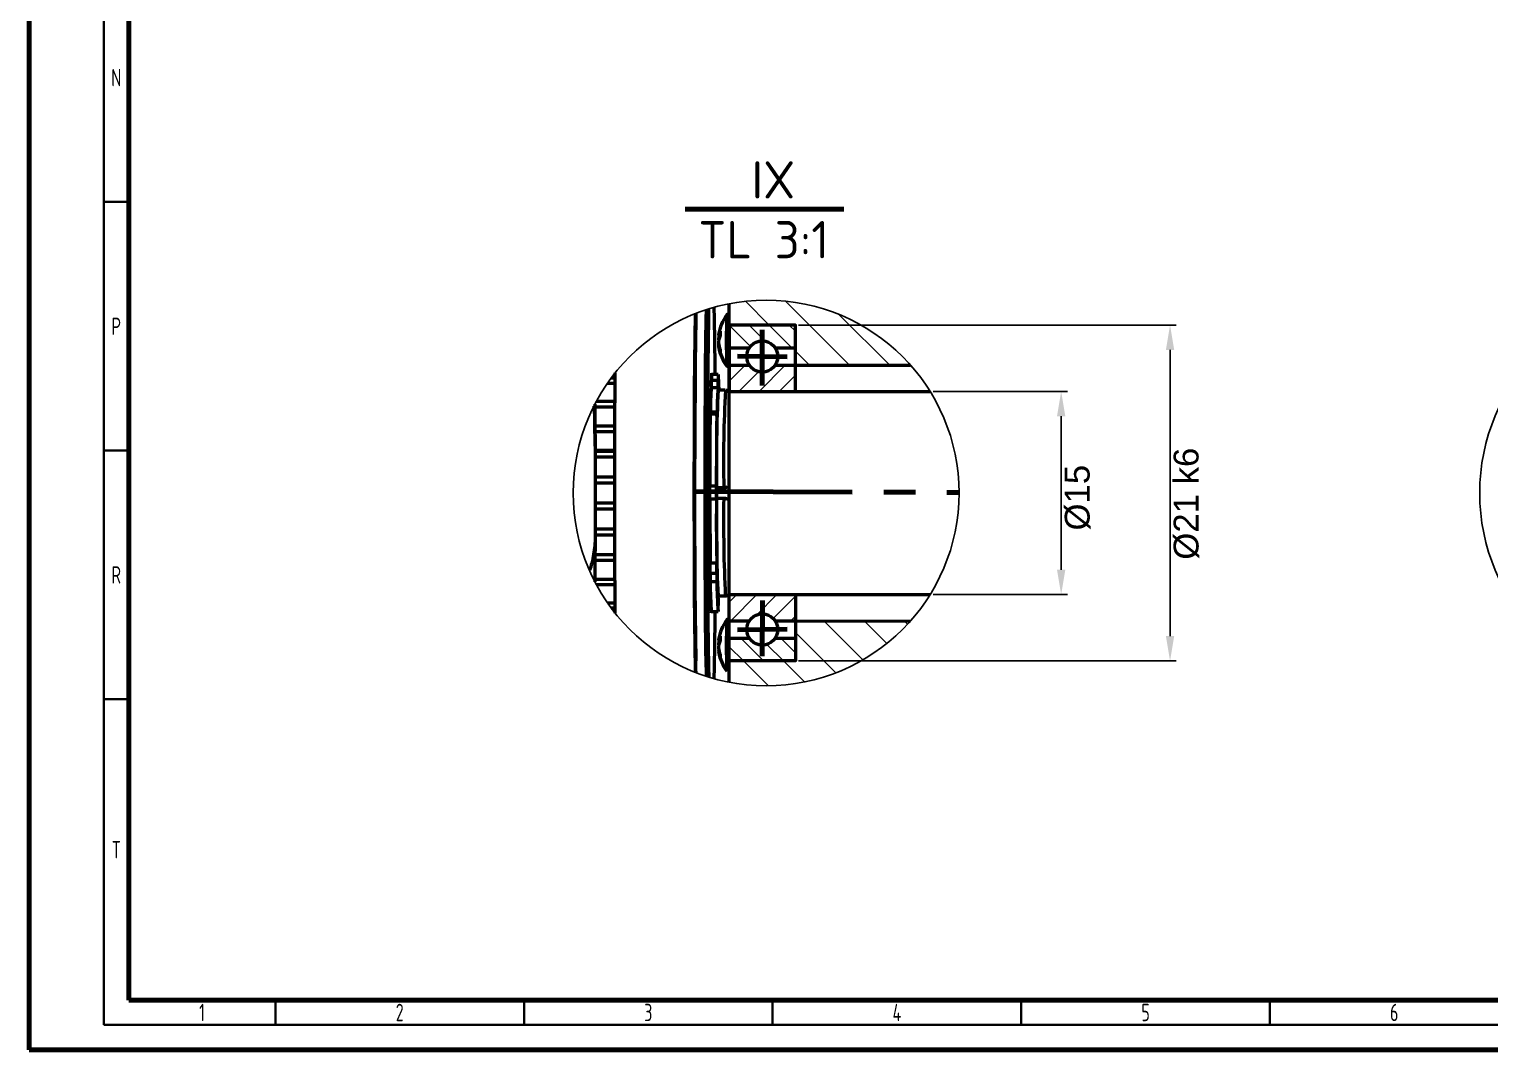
# Model space of a CAD drawing. Header units: millimetres. Extents: x -253 to 12701, y 1223 to 2077.
# Drawn here: x -253.4 to 40.3, y 1235.8 to 1441 of the extents above; entities that cross this region are included whole.
import ezdxf

# ---------------------------------------------------------------- set-up
doc = ezdxf.new("R2010")
doc.units = ezdxf.units.MM
doc.linetypes.add('ACAD_ISO02W100', pattern=[15, 12, -3])
doc.linetypes.add('CENTER', pattern=[50.8, 31.75, -6.35, 6.35, -6.35])
for name, color, linetype, lineweight in [('0.7mm', 7, 'Continuous', 70), ('Chu', 241, 'Continuous', 35), ('Net 0.35', 20, 'Continuous', 35), ('Net 0.7', 7, 'Continuous', 70), ('NET DAM', 7, 'Continuous', 50), ('Net Duc', 7, 'ACAD_ISO02W100', 70), ('NET MANH', 10, 'Continuous', 25)]:
    doc.layers.add(name, color=color, linetype=linetype, lineweight=lineweight)
doc.styles.add('F10', font='kythuat2.shx', dxfattribs={"height": 15, "bigfont": 'vn.shx'})
doc.styles.add('SLDTEXTSTYLE1', font='TXT', dxfattribs={"width": 0.7})
doc.styles.get("Standard").update_dxf_attribs({"font": 'arial.ttf'})
doc.dimstyles.new('ISO-25', dxfattribs={"dimtxt": 2.5, "dimasz": 5, "dimexe": 1.25, "dimexo": 0.625, "dimtad": 2, "dimdec": 0, "dimtxsty": 'Standard', "dimcen": 2.5, "dimadec": 0, "dimazin": 0, "dimtfac": 1, "dimtdec": 0, "dimtmove": 0, "dimatfit": 3, "dimfxl": 1, "dimarcsym": 0})
pattern_1 = [(135, (-11408.029, -4748.461), (-4.0411153, -4.0411153), [])]
pattern_2 = [(135, (-11408.029, -4748.4613), (-2.0205576, -2.0205576), [])]
pattern_3 = [(45, (-11408.029, -4748.4613), (-2.0205576, 2.0205576), [])]

# ---------------------------------------------------------------- blocks, each defined once
blk = doc.blocks.new('*D152')
at = {"layer": 'Defpoints', "color": 0, "transparency": 16777216}
for p in [(-72.27, 1368.16), (-45.91, 1368.16), (-72.26, 1327.3)]:
    blk.add_point(p, dxfattribs=at)
at = {"layer": 'NET MANH', "color": 0, "lineweight": -2, "transparency": 16777216}
for p, q in [((-71.64, 1368.16), (-44.66, 1368.16)), ((-45.91, 1332.3), (-45.91, 1363.16)), ((-71.64, 1327.3), (-44.66, 1327.3))]:
    blk.add_line(p, q, dxfattribs=at)
at = {"layer": 'NET MANH', "color": 0, "transparency": 16777216}
for points in [[(-46.74, 1363.16), (-45.07, 1363.16), (-45.91, 1368.16)], [(-46.74, 1332.3), (-45.07, 1332.3), (-45.91, 1327.3)]]:
    blk.add_solid(points, dxfattribs=at)
at = {"layer": 'NET MANH', "color": 0, "transparency": 16777216, "insert": (-42.59, 1346.79), "char_height": 2.5, "attachment_point": 5, "rotation": 90}
blk.add_mtext('{\\H2x;Ø15}', dxfattribs=at)
blk = doc.blocks.new('*D153')
at = {"layer": 'Defpoints', "color": 0, "transparency": 16777216}
for p in [(-99.34, 1381.5), (-24.01, 1381.5), (-99.34, 1313.96)]:
    blk.add_point(p, dxfattribs=at)
at = {"layer": 'NET MANH', "color": 0, "lineweight": -2, "transparency": 16777216}
for p, q in [((-98.71, 1381.5), (-22.76, 1381.5)), ((-24.01, 1318.96), (-24.01, 1376.5)), ((-98.71, 1313.96), (-22.76, 1313.96))]:
    blk.add_line(p, q, dxfattribs=at)
at = {"layer": 'NET MANH', "color": 0, "transparency": 16777216}
for points in [[(-24.84, 1376.5), (-23.17, 1376.5), (-24.01, 1381.5)], [(-24.84, 1318.96), (-23.17, 1318.96), (-24.01, 1313.96)]]:
    blk.add_solid(points, dxfattribs=at)
at = {"layer": 'NET MANH', "color": 0, "transparency": 16777216, "insert": (-20.69, 1345.58), "char_height": 2.5, "attachment_point": 5, "rotation": 90}
blk.add_mtext('{\\H2x;Ø21 k6}', dxfattribs=at)

msp = doc.modelspace()

# ---------------------------------------------------------------- hatches: boundary and pattern name
at = {"layer": 'NET MANH', "transparency": 33554687}
h = msp.add_hatch(dxfattribs=at)
h.set_pattern_fill('ANSI31', color=256, scale=1.8, angle=90)
h.set_pattern_definition(pattern_1)
edge = h.paths.add_edge_path()
edge.add_arc((-105.24, 1347.73), 38.79, 41.4858, 101.0701)
edge.add_line((-112.68, 1385.79), (-112.68, 1381.5))
edge.add_line((-112.68, 1381.5), (-99.34, 1381.5))
edge.add_line((-99.34, 1381.5), (-99.34, 1373.42))
edge.add_line((-99.34, 1373.42), (-76.18, 1373.42))
at = {"layer": 'NET MANH'}
h = msp.add_hatch(dxfattribs=at)
h.set_pattern_fill('ANSI31', color=256, scale=0.9, angle=90)
h.set_pattern_definition(pattern_2)
h.paths.add_polyline_path([(-112.68, 1381.5), (-112.68, 1376.94), (-108.6, 1376.94, -0.529579), (-103.42, 1376.94), (-99.34, 1376.94), (-99.34, 1381.5)])
h = msp.add_hatch(dxfattribs=at)
h.set_pattern_fill('ANSI31', color=256, scale=0.9)
h.set_pattern_definition(pattern_3)
h.paths.add_polyline_path([(-108.6, 1373.42), (-112.68, 1373.42), (-112.68, 1368.16), (-99.34, 1368.16), (-99.34, 1373.42), (-103.42, 1373.42, -0.529579)])
h = msp.add_hatch(dxfattribs=at)
h.set_pattern_fill('ANSI31', color=256, scale=0.9)
h.set_pattern_definition(pattern_3)
h.paths.add_polyline_path([(-108.6, 1322.04), (-112.68, 1322.04), (-112.68, 1327.3), (-99.34, 1327.3), (-99.34, 1322.04), (-103.42, 1322.04, 0.529579)])
at = {"layer": 'NET MANH', "transparency": 33554687}
h = msp.add_hatch(dxfattribs=at)
h.set_pattern_fill('ANSI31', color=256, scale=1.8, angle=90)
h.set_pattern_definition(pattern_1)
edge = h.paths.add_edge_path()
edge.add_arc((-105.24, 1347.73), 38.79, 258.9299, 318.3908)
edge.add_line((-76.24, 1321.97), (-99.34, 1322.04))
edge.add_line((-99.34, 1322.04), (-99.34, 1313.96))
edge.add_line((-99.34, 1313.96), (-112.68, 1313.96))
edge.add_line((-112.68, 1313.96), (-112.68, 1309.66))
at = {"layer": 'NET MANH'}
h = msp.add_hatch(dxfattribs=at)
h.set_pattern_fill('ANSI31', color=256, scale=0.9, angle=90)
h.set_pattern_definition(pattern_2)
h.paths.add_polyline_path([(-112.68, 1313.96), (-112.68, 1318.52), (-108.6, 1318.52, 0.529579), (-103.42, 1318.52), (-99.34, 1318.52), (-99.34, 1313.96)])

# ---------------------------------------------------------------- linework, layer by layer
at = {"layer": '0.7mm', "lineweight": 70}
msp.add_line((-121.51, 1404.79), (-89.6, 1404.79), dxfattribs=at)
at = {"layer": 'Net 0.35', "linetype": 'Continuous', "lineweight": 35}
for p, q in [((-238.43, 1240.76), (-238.43, 2071.76)), ((-233.43, 1406.26), (-238.43, 1406.26)), ((-233.43, 1356.26), (-238.43, 1356.26)), ((-233.43, 1306.26), (-238.43, 1306.26)), ((-203.93, 1245.76), (-203.93, 1240.76)), ((-153.93, 1245.76), (-153.93, 1240.76)), ((-103.93, 1245.76), (-103.93, 1240.76)), ((-53.93, 1245.76), (-53.93, 1240.76)), ((-3.93, 1245.76), (-3.93, 1240.76)), ((930.57, 1240.76), (-238.43, 1240.76))]:
    msp.add_line(p, q, dxfattribs=at)
at = {"layer": 'Net 0.7', "linetype": 'Continuous', "lineweight": 70}
for p, q in [((-233.43, 1245.76), (-233.43, 2066.76)), ((925.57, 1245.76), (-233.43, 1245.76))]:
    msp.add_line(p, q, dxfattribs=at)
at = {"layer": 'Net 0.7'}
msp.add_lwpolyline([(-253.43, 1235.76), (935.57, 1235.76), (935.57, 2076.76), (-253.43, 2076.76)], close=True, dxfattribs=at)
at = {"layer": 'NET DAM', "color": 7}
for p, q in [((-112.68, 1383.73), (-112.77, 1383.73)), ((-112.68, 1309.66), (-112.68, 1385.79)), ((-114.79, 1379.48), (-114.53, 1379.47)), ((-112.77, 1373.06), (-112.68, 1373.06)), ((-137.12, 1369.81), (-135.61, 1369.81)), ((-136.36, 1370.87), (-135.6, 1370.87)), ((-114.87, 1371.56), (-116.22, 1371.56)), ((-139.35, 1366.18), (-135.63, 1366.18)), ((-113.45, 1368.4), (-114.89, 1368.4)), ((-139.55, 1365.06), (-135.64, 1365.06)), ((-115.15, 1363.99), (-116.5, 1363.99)), ((-139.58, 1360.09), (-135.66, 1360.09)), ((-139.57, 1361.26), (-135.66, 1361.26)), ((-139.62, 1355.57), (-139.6, 1354.82)), ((-139.6, 1354.82), (-139.6, 1349.97)), ((-139.59, 1356.39), (-139.59, 1356.34)), ((-139.59, 1356.34), (-135.67, 1356.34)), ((-139.59, 1356.17), (-135.67, 1356.17)), ((-139.59, 1354.97), (-135.68, 1354.97)), ((-139.6, 1351.23), (-139.6, 1351.15)), ((-139.6, 1351.15), (-139.6, 1350.97)), ((-139.6, 1350.97), (-135.68, 1350.97)), ((-139.6, 1349.76), (-135.68, 1349.76)), ((-139.6, 1349.76), (-139.6, 1349.56)), ((-139.6, 1349.73), (-139.6, 1345.76)), ((-115.21, 1348.82), (-113.76, 1348.82)), ((-139.6, 1345.92), (-139.6, 1345.73)), ((-139.6, 1345.73), (-135.68, 1345.73)), ((-139.6, 1345.51), (-139.6, 1340.67)), ((-113.76, 1346.65), (-115.21, 1346.65)), ((-139.6, 1344.52), (-135.68, 1344.52)), ((-139.6, 1344.52), (-139.6, 1344.33)), ((-139.59, 1340.52), (-135.68, 1340.52)), ((-139.59, 1339.32), (-135.67, 1339.32)), ((-139.66, 1335.39), (-135.66, 1335.39)), ((-139.66, 1334.23), (-135.66, 1334.23)), ((-139.67, 1330.42), (-135.64, 1330.42)), ((-139.37, 1329.3), (-135.63, 1329.3)), ((-137.14, 1325.67), (-135.61, 1325.67)), ((-114.89, 1327.06), (-113.45, 1327.06)), ((-136.38, 1324.61), (-135.6, 1324.61)), ((-116.28, 1323.9), (-114.91, 1323.9)), ((-112.68, 1322.4), (-112.77, 1322.4)), ((-114.79, 1318.15), (-114.53, 1318.13)), ((-117.29, 1312.72), (-116.76, 1312.72))]:
    msp.add_line(p, q, dxfattribs=at)
at = {"layer": 'NET DAM'}
for p, q in [((-112.68, 1376.94), (-108.6, 1376.94)), ((-103.42, 1376.94), (-99.34, 1376.94)), ((-113.15, 1373.25), (-112.77, 1373.06)), ((-112.68, 1373.42), (-108.6, 1373.42)), ((-103.42, 1373.42), (-99.34, 1373.42)), ((-99.34, 1373.42), (-76.18, 1373.42)), ((-112.68, 1368.16), (-99.34, 1368.16)), ((-112.68, 1368.16), (-72.27, 1368.16)), ((-112.71, 1327.3), (-72.26, 1327.3)), ((-112.67, 1322.04), (-108.59, 1322.04)), ((-103.42, 1322.04), (-99.34, 1322.04)), ((-99.34, 1322.04), (-76.24, 1321.97)), ((-112.67, 1318.52), (-108.59, 1318.52)), ((-103.42, 1318.52), (-99.34, 1318.52))]:
    msp.add_line(p, q, dxfattribs=at)
at = {"layer": 'NET DAM', "color": 8}
for p, q in [((-116.21, 1371.82), (-116.2, 1371.82)), ((-114.91, 1368.89), (-116.28, 1368.89)), ((-114.89, 1370.36), (-116.23, 1370.36)), ((-115.16, 1363.59), (-116.5, 1363.59)), ((-115.11, 1363.58), (-115.14, 1363.58)), ((-116.59, 1349.14), (-115.26, 1349.14)), ((-115.24, 1347.87), (-116.58, 1347.87)), ((-115.22, 1346.49), (-116.55, 1346.49)), ((-115.13, 1333.65), (-116.47, 1333.65)), ((-116.47, 1331.64), (-115.13, 1331.64)), ((-115.13, 1329.89), (-116.47, 1329.89)), ((-116.28, 1323.9), (-114.91, 1323.9))]:
    msp.add_line(p, q, dxfattribs=at)
at = {"layer": 'NET DAM', "color": 7, "flags": 128}
for points in [[(-119.46, 1311.64), (-119.47, 1312.17), (-119.53, 1316.83), (-119.58, 1321.91), (-119.62, 1327.34), (-119.65, 1333.05), (-119.67, 1338.96), (-119.68, 1344.99), (-119.68, 1351.06), (-119.67, 1357.08), (-119.65, 1362.98), (-119.62, 1368.66), (-119.58, 1374.07), (-119.52, 1379.11), (-119.46, 1383.72), (-119.46, 1383.81)], [(-119.36, 1383.85), (-119.38, 1382.6), (-119.44, 1378.37), (-119.5, 1373.66), (-119.54, 1368.55), (-119.58, 1363.13), (-119.6, 1357.47), (-119.61, 1351.66), (-119.61, 1345.78), (-119.61, 1339.94), (-119.59, 1334.22), (-119.55, 1328.71), (-119.51, 1323.48), (-119.46, 1318.63), (-119.4, 1314.23)], [(-116.76, 1312.72), (-116.82, 1317.2), (-116.87, 1322.12), (-116.92, 1327.42), (-116.95, 1333.01), (-116.97, 1338.82), (-116.98, 1344.75), (-116.98, 1350.73), (-116.97, 1356.67), (-116.95, 1362.48), (-116.92, 1368.07), (-116.87, 1373.36), (-116.82, 1378.28), (-116.76, 1382.76), (-116.73, 1384.77)], [(-115.73, 1385.07), (-115.69, 1382.74), (-115.63, 1378.26), (-115.58, 1373.34), (-115.56, 1371.56)], [(-135.59, 1323.58), (-135.62, 1327.34), (-135.65, 1333.05), (-135.67, 1338.96), (-135.68, 1344.99), (-135.68, 1351.06), (-135.67, 1357.08), (-135.65, 1362.98), (-135.62, 1368.66), (-135.59, 1371.87)], [(-116.2, 1371.82), (-116.17, 1371.62), (-116.17, 1371.56)], [(-116.5, 1363.77), (-116.5, 1363.97), (-116.49, 1364.12), (-116.49, 1364.22), (-116.48, 1364.26), (-116.48, 1364.24), (-116.48, 1364.15), (-116.47, 1364.02), (-116.47, 1363.99)], [(-115.14, 1363.64), (-115.14, 1363.79), (-115.14, 1363.91), (-115.15, 1363.97), (-115.15, 1363.99), (-115.15, 1363.96), (-115.16, 1363.88), (-115.16, 1363.75), (-115.16, 1363.59)], [(-115.11, 1363.58), (-115.11, 1363.42), (-115.11, 1363.3), (-115.12, 1363.23), (-115.12, 1363.21), (-115.13, 1363.24), (-115.13, 1363.33), (-115.13, 1363.46), (-115.14, 1363.64)], [(-139.6, 1350.97), (-139.6, 1350.82), (-139.6, 1350.66), (-139.6, 1350.51), (-139.6, 1350.36), (-139.6, 1350.21), (-139.6, 1350.06), (-139.6, 1349.91), (-139.6, 1349.76)], [(-139.6, 1345.73), (-139.6, 1345.58), (-139.6, 1345.43), (-139.6, 1345.27), (-139.6, 1345.12), (-139.6, 1344.97), (-139.6, 1344.82), (-139.6, 1344.67), (-139.6, 1344.52)], [(-114.87, 1326.57), (-114.85, 1326.74), (-114.82, 1327.06)], [(-115.56, 1323.9), (-115.58, 1322.1), (-115.63, 1317.18), (-115.69, 1312.7), (-115.73, 1310.39)], [(-116.72, 1310.68), (-116.76, 1312.72)]]:
    msp.add_lwpolyline(points, dxfattribs=at)
at = {"layer": 'NET DAM', "color": 8, "flags": 128}
msp.add_lwpolyline([(-117.29, 1312.72), (-117.35, 1317.2), (-117.41, 1322.12), (-117.45, 1327.42), (-117.48, 1333.01), (-117.5, 1338.82), (-117.51, 1344.75), (-117.51, 1350.73), (-117.5, 1356.67), (-117.48, 1362.48), (-117.45, 1368.07), (-117.41, 1373.36), (-117.35, 1378.28), (-117.29, 1382.76), (-117.26, 1384.6)], dxfattribs=at)
at = {"layer": 'NET DAM'}
for points in [[(-99.34, 1368.16), (-99.34, 1381.5), (-112.68, 1381.5), (-112.68, 1368.16)], [(-99.34, 1327.3), (-99.34, 1313.96), (-112.68, 1313.96), (-112.68, 1327.3)]]:
    msp.add_lwpolyline(points, dxfattribs=at)
for centre in [(-106.01, 1375.18), (-106.01, 1320.28)]:
    msp.add_circle(centre, 3.13, dxfattribs=at)
at = {"layer": 'NET DAM', "color": 7}
for centre, radius, start, end in [((-106.34, 1378.4), 8.53, 142.949, 171.9169), ((-112.13, 1377.82), 2.74, 149.4488, 168.0428), ((-43.07, 1378.39), 71.73, 179.9945, 180.4158), ((-117.11, 1377.47), 2.35, 353.1372, 9.6857), ((-108.59, 1378.7), 6.27, 187.6142, 200.1502), ((-112.11, 1378.91), 2.74, 149.4488, 168.0428), ((-114.05, 1379.49), 0.749, 171.5228, 181.0075), ((-108.57, 1377.98), 6.27, 166.2216, 171.3489), ((-183.62, 1378.42), 68.85, 0.1028, 0.4208), ((-107.75, 1379.7), 6.75, 174.8325, 184.0805), ((-108.57, 1378.02), 6.27, 187.6142, 200.1502), ((-106.34, 1378.4), 8.53, 189.5871, 217.051), ((-111.9, 1376.26), 2.59, 173.9289, 188.894), ((-95.49, 1370.75), 20.74, 177.0481, 181.0929), ((-50.77, 1364.05), 65.67, 175.5355, 180.2337), ((-138.6, 1370.08), 22.37, 357.6398, 0.7077), ((-50.25, 1363.84), 64.86, 175.5355, 180.2337), ((-142.23, 1370.02), 27.34, 357.6398, 0.7077), ((-97.92, 1370.68), 16.97, 177.0481, 181.0929), ((-149.87, 1368.19), 35.16, 0.34, 5.4944), ((199.02, 1353.55), 314.26, 177.2917, 180.8613), ((488.13, 1364.07), 627.8, 179.86173, 180.84396), ((1082.86, 1348.86), 1199.45, 179.28793, 179.98585), ((1070.94, 1348.85), 1186.2, 179.28793, 179.98585), ((-90.67, 1348.75), 25.93, 179.1086, 182.5421), ((-94.05, 1348.81), 21.21, 179.1086, 182.5421), ((-49.62, 1347.74), 65.6, 179.0498, 180.9498), ((-134.67, 1346.74), 18.12, 359.1414, 2.7156), ((951.11, 1346.73), 1067.66, 180.01375, 180.71134), ((173.98, 1341.51), 289.24, 178.9826, 182.8634), ((-137.35, 1346.82), 22.14, 359.1414, 2.7156), ((939.18, 1346.74), 1054.4, 180.01375, 180.71134), ((496.08, 1331.48), 635.75, 179.17165, 180.14503), ((-195.63, 1332.68), 80.5, 359.2582, 0.6898), ((-38.33, 1330.8), 78.15, 179.2435, 180.8076), ((-182.33, 1332.68), 65.86, 359.2582, 0.6898), ((-51.2, 1330.8), 63.94, 179.2435, 180.8076), ((-42.31, 1329.4), 74.16, 179.7704, 184.4539), ((-41.79, 1329.6), 73.34, 179.7704, 184.4539), ((-131.86, 1324.78), 16.97, 357.0481, 1.0929), ((-87.55, 1325.44), 27.34, 177.6398, 180.7077), ((-118.14, 1323.87), 1.9, 352.9364, 0.9009), ((-106.34, 1317.06), 8.53, 142.949, 171.9169), ((-112.11, 1317.58), 2.74, 149.4488, 168.0428), ((-107.75, 1318.36), 6.75, 174.8325, 184.0805), ((-112.13, 1316.49), 2.74, 149.4488, 168.0428), ((-43.07, 1317.05), 71.73, 179.9945, 180.4158), ((-108.59, 1317.36), 6.27, 187.6142, 200.1502), ((-114.05, 1318.16), 0.749, 171.5228, 181.0075), ((-115.53, 1315.97), 0.749, 351.5228, 1.0075), ((-108.57, 1316.65), 6.27, 166.2216, 171.3489), ((-183.62, 1317.09), 68.85, 0.1028, 0.4208), ((45.43, 1312.97), 164.84, 179.5625, 180.4708), ((-108.57, 1316.69), 6.27, 187.6142, 200.1502), ((-106.34, 1317.06), 8.53, 189.5871, 217.051), ((-111.9, 1314.93), 2.59, 173.9289, 188.894)]:
    msp.add_arc(centre, radius, start, end, dxfattribs=at)
at = {"layer": 'NET DAM', "color": 8}
for centre, radius, start, end in [((8.43, 1378.4), 121.69, 177.5818, 182.4245), ((-3.28, 1378.4), 109.62, 177.2113, 182.7887), ((174.87, 1353.96), 288.67, 177.133, 181.0192), ((201.05, 1341.92), 314.85, 179.1401, 182.7051), ((8.43, 1317.07), 121.69, 177.5818, 182.4245), ((-3.28, 1317.06), 109.62, 177.2113, 182.7887), ((39.42, 1311.24), 156.72, 179.4572, 180.1375)]:
    msp.add_arc(centre, radius, start, end, dxfattribs=at)
at = {"layer": 'NET DAM', "color": 7}
for points, knots in [([(-112.76, 1383.72), (-112.78, 1383.72), (-112.86, 1383.73), (-112.98, 1383.69), (-113.09, 1383.61), (-113.16, 1383.53), (-113.18, 1383.49), (-113.18, 1383.48)], [0, 0, 0, 0, 0.1115614, 0.4312632, 0.6886106, 0.9091301, 1, 1, 1, 1]), ([(-112.68, 1368.16), (-112.82, 1368.24), (-113.05, 1368.37), (-113.32, 1368.38), (-113.43, 1368.38)], [0, 0, 0, 0, 0.588416, 1, 1, 1, 1]), ([(-139.65, 1357.17), (-139.65, 1358.36), (-139.65, 1360.41), (-139.67, 1363.43), (-139.85, 1365.22)], [0, 0, 0, 0, 0.5009181, 0.8665427, 0.8665427, 0.8665427, 0.8665427]), ([(-113.76, 1348.82), (-113.63, 1348.83), (-113.37, 1348.85), (-113.02, 1348.95), (-112.72, 1349.05), (-112.68, 1349.05), (-112.68, 1349.05)], [0, 0, 0, 0, 0.24901, 0.499451, 0.750574, 1, 1, 1, 1]), ([(-112.68, 1346.42), (-112.68, 1346.42), (-112.75, 1346.43), (-113.04, 1346.52), (-113.38, 1346.62), (-113.64, 1346.64), (-113.76, 1346.65)], [0, 0, 0, 0, 0.249816, 0.500692, 0.75143, 1, 1, 1, 1]), ([(-139.6, 1340.67), (-139.6, 1339.48), (-139.59, 1337.11), (-140.05, 1334.79), (-140.27, 1333.63)], [0, 0, 0, 0, 0.500918, 1, 1, 1, 1]), ([(-113.45, 1327.06), (-113.41, 1327.08), (-113.19, 1327.05), (-112.92, 1327.14), (-112.75, 1327.27), (-112.71, 1327.3)], [0, 0, 0, 0, 0.205407, 0.795526, 1, 1, 1, 1]), ([(-112.76, 1322.39), (-112.78, 1322.39), (-112.86, 1322.4), (-112.98, 1322.35), (-113.09, 1322.28), (-113.16, 1322.2), (-113.18, 1322.16), (-113.18, 1322.15)], [0, 0, 0, 0, 0.111561, 0.431263, 0.688611, 0.90913, 1, 1, 1, 1])]:
    msp.add_open_spline(points, degree=3, knots=knots, dxfattribs=at)
msp.add_open_spline([(-140.27, 1333.63), (-140.44, 1333.14), (-140.6, 1332.66), (-140.77, 1332.18)], degree=3, dxfattribs=at)
at = {"layer": 'Net Duc', "linetype": 'CENTER'}
for p, q in [((-106.01, 1380.52), (-106.01, 1369.35)), ((-110.97, 1375.24), (-101.01, 1375.12)), ((-119.68, 1348.03), (-66.45, 1347.84)), ((-106.05, 1314.94), (-105.97, 1326.11)), ((-110.97, 1320.22), (-101.01, 1320.33))]:
    msp.add_line(p, q, dxfattribs=at)
at = {"layer": 'NET MANH'}
for centre, radius in [((-105.24, 1347.73), 38.79), ((78.17, 1347.73), 39.91)]:
    msp.add_circle(centre, radius, dxfattribs=at)

# ---------------------------------------------------------------- texts
at = {"layer": '0.7mm', "lineweight": 70, "char_height": 7.5, "attachment_point": 1, "style": 'F10'}
for s, insert, width in [('{\\fTCVN 7284|b0|i0|c0|p34;IX}', (-108.16, 1414.45), 37.6692), ('\\pxqc;{\\fTCVN 7284|b0|i0|c0|p34;TL 3:1}', (-132.46, 1402.42), 53.4815)]:
    msp.add_mtext(s, dxfattribs=dict(at, insert=insert, width=width))
at = {"layer": 'Chu', "char_height": 3.5, "attachment_point": 5, "style": 'SLDTEXTSTYLE1'}
for s, insert in [('{\\fTCVN 7284|b0|i0|c0|p34;N}', (-235.93, 1431.26)), ('{\\fTCVN 7284|b0|i0|c0|p34;P}', (-235.93, 1381.26)), ('{\\fTCVN 7284|b0|i0|c0|p34;R}', (-235.93, 1331.26)), ('{\\fTCVN 7284|b0|i0|c0|p34;T}', (-235.93, 1276.01)), ('{\\fTCVN 7284|b0|i0|c0|p34;1}', (-218.68, 1243.26)), ('{\\fTCVN 7284|b0|i0|c0|p34;2}', (-178.93, 1243.26)), ('{\\fTCVN 7284|b0|i0|c0|p34;3}', (-128.93, 1243.26)), ('{\\fTCVN 7284|b0|i0|c0|p34;4}', (-78.93, 1243.26)), ('{\\fTCVN 7284|b0|i0|c0|p34;5}', (-28.93, 1243.26)), ('{\\fTCVN 7284|b0|i0|c0|p34;6}', (21.07, 1243.26))]:
    msp.add_mtext(s, dxfattribs=dict(at, insert=insert))

# ---------------------------------------------------------------- dimensions: what is measured, and where the dimension line sits
at = {"layer": 'NET MANH'}
for base, p1, p2, text, picture, middle in [((-24.01, 1381.5), (-99.34, 1313.96), (-99.34, 1381.5), '{\\H2x;Ø21 k6}', '*D153', (-24.01, 1345.58)), ((-45.91, 1368.16), (-72.26, 1327.3), (-72.27, 1368.16), '{\\H2x;Ø15}', '*D152', (-45.91, 1346.79))]:
    dim = msp.add_linear_dim(base=base, p1=p1, p2=p2, angle=90, text=text, dimstyle='ISO-25', dxfattribs=at)
    dim.commit()
    dim.dimension.update_dxf_attribs({"geometry": picture, "text_midpoint": middle, "dimtype": 160})

doc.saveas('drawing.dxf')
